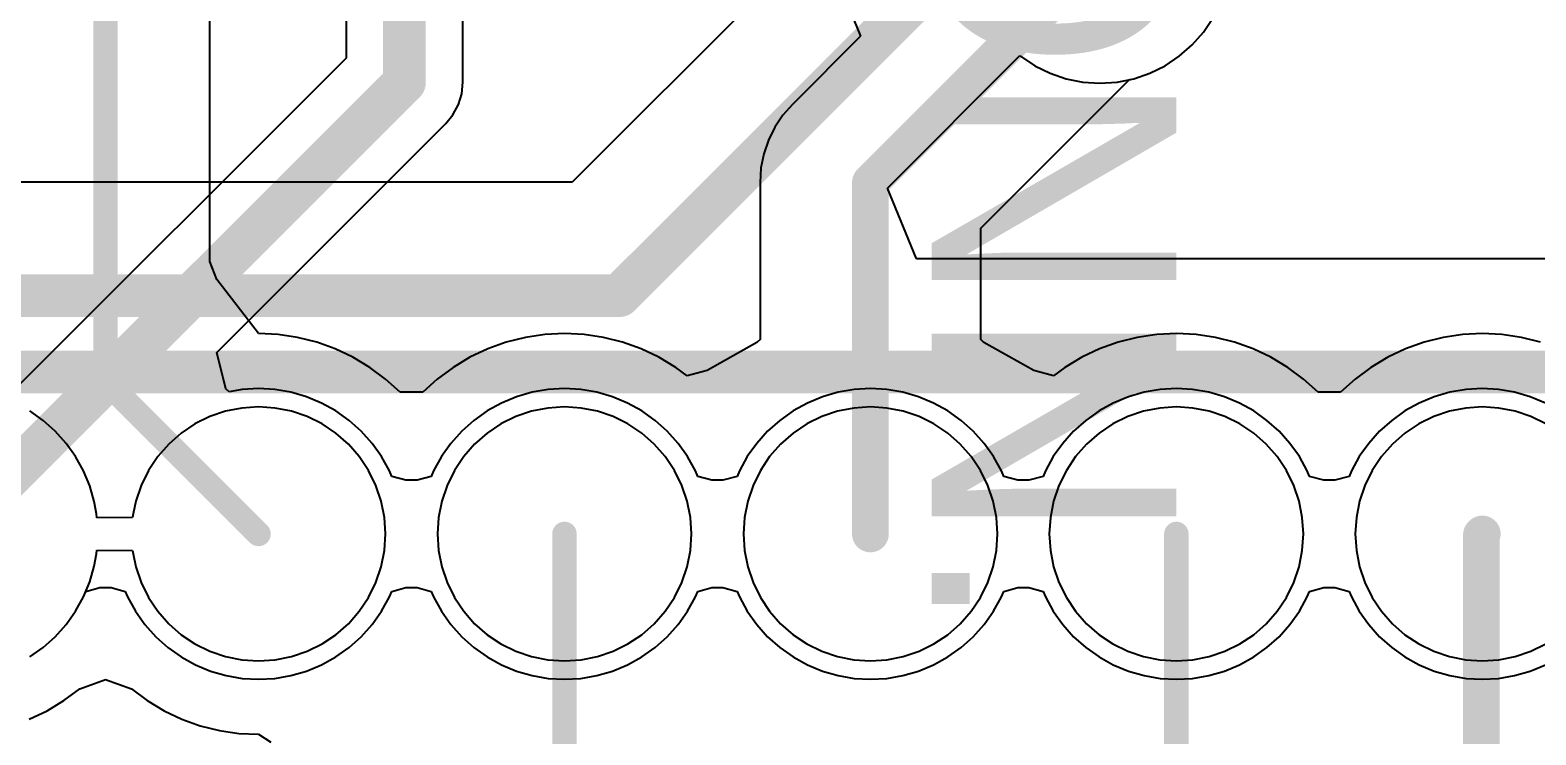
# Model space of a CAD drawing. Header units: millimetres. Extents: x 5.97 to 14.78, y 3.86 to 11.35.
# Drawn here: x 8.5503 to 9.0425, y 6.4143 to 6.6447 of the extents above; entities that cross this region are included whole.
import ezdxf

# ---------------------------------------------------------------- set-up
doc = ezdxf.new("R2010")
doc.units = ezdxf.units.MM
doc.header["$MEASUREMENT"] = 0
for name, color, linetype in [('BottomLayer', 5, 'Continuous'), ('MidLayer1', 16, 'Continuous'), ('MidLayer2', 76, 'Continuous'), ('TopLayer', 1, 'Continuous'), ('TopOverlay', 2, 'Continuous')]:
    doc.layers.add(name, color=color, linetype=linetype)

msp = doc.modelspace()

# ---------------------------------------------------------------- linework, layer by layer
at = {"layer": 'BottomLayer'}
for p, q in [((8.60907, 6.56906), (8.60907, 6.67253)), ((8.81224, 6.66589), (8.82181, 6.64279)), ((8.93383, 6.64407), (8.93692, 6.6487)), ((8.82181, 6.64279), (8.79949, 6.62047)), ((8.92597, 6.63621), (8.93016, 6.63988)), ((8.93016, 6.63988), (8.93383, 6.64407)), ((8.92133, 6.63311), (8.92597, 6.63621)), ((8.91106, 6.62886), (8.91634, 6.63065)), ((8.91634, 6.63065), (8.92133, 6.63311)), ((8.86108, 6.58002), (8.90964, 6.62858)), ((8.90964, 6.62858), (8.91106, 6.62886)), ((8.79949, 6.62047), (8.79638, 6.61692)), ((8.79638, 6.61692), (8.79376, 6.613)), ((8.79376, 6.613), (8.79167, 6.60877)), ((8.79167, 6.60877), (8.79015, 6.6043)), ((8.79015, 6.6043), (8.78923, 6.59967)), ((8.78923, 6.59967), (8.78892, 6.59496)), ((8.78892, 6.59496), (8.78892, 6.54355)), ((8.86108, 6.54355), (8.86108, 6.58002)), ((8.6114, 6.56322), (8.60907, 6.56906)), ((8.625, 6.54551), (8.6114, 6.56322)), ((8.63142, 6.5452), (8.625, 6.54551)), ((8.63778, 6.54425), (8.63142, 6.5452)), ((8.64402, 6.54269), (8.63778, 6.54425)), ((8.65007, 6.54053), (8.64402, 6.54269)), ((8.70598, 6.54269), (8.69993, 6.54053)), ((8.71222, 6.54425), (8.70598, 6.54269)), ((8.71858, 6.5452), (8.71222, 6.54425)), ((8.725, 6.54551), (8.71858, 6.5452)), ((8.73142, 6.5452), (8.725, 6.54551)), ((8.73778, 6.54425), (8.73142, 6.5452)), ((8.74402, 6.54269), (8.73778, 6.54425)), ((8.75007, 6.54053), (8.74402, 6.54269)), ((8.78793, 6.54258), (8.77163, 6.53347)), ((8.78892, 6.54355), (8.78793, 6.54258)), ((8.86207, 6.54258), (8.86108, 6.54355)), ((8.87837, 6.53347), (8.86207, 6.54258)), ((8.90598, 6.54269), (8.89993, 6.54053)), ((8.91222, 6.54425), (8.90598, 6.54269)), ((8.91858, 6.5452), (8.91222, 6.54425)), ((8.925, 6.54551), (8.91858, 6.5452)), ((8.93142, 6.5452), (8.925, 6.54551)), ((8.93778, 6.54425), (8.93142, 6.5452)), ((8.94402, 6.54269), (8.93778, 6.54425)), ((8.95007, 6.54053), (8.94402, 6.54269)), ((9.00598, 6.54269), (8.99993, 6.54053)), ((9.01222, 6.54425), (9.00598, 6.54269)), ((9.01858, 6.5452), (9.01222, 6.54425)), ((9.025, 6.54551), (9.01858, 6.5452)), ((9.03142, 6.5452), (9.025, 6.54551)), ((9.03778, 6.54425), (9.03142, 6.5452)), ((9.04402, 6.54269), (9.03778, 6.54425)), ((8.65588, 6.53778), (8.65007, 6.54053)), ((8.6614, 6.53447), (8.65588, 6.53778)), ((8.69412, 6.53778), (8.6886, 6.53447)), ((8.69993, 6.54053), (8.69412, 6.53778)), ((8.75588, 6.53778), (8.75007, 6.54053)), ((8.7614, 6.53447), (8.75588, 6.53778)), ((8.89412, 6.53778), (8.8886, 6.53447)), ((8.89993, 6.54053), (8.89412, 6.53778)), ((8.95588, 6.53778), (8.95007, 6.54053)), ((8.9614, 6.53447), (8.95588, 6.53778)), ((8.99412, 6.53778), (8.9886, 6.53447)), ((8.99993, 6.54053), (8.99412, 6.53778)), ((8.66656, 6.53064), (8.6614, 6.53447)), ((8.6886, 6.53447), (8.68344, 6.53064)), ((8.76516, 6.53168), (8.7614, 6.53447)), ((8.77163, 6.53347), (8.76516, 6.53168)), ((8.88484, 6.53168), (8.87837, 6.53347)), ((8.8886, 6.53447), (8.88484, 6.53168)), ((8.96656, 6.53064), (8.9614, 6.53447)), ((8.9886, 6.53447), (8.98344, 6.53064)), ((8.67132, 6.52632), (8.66656, 6.53064)), ((8.67868, 6.52632), (8.67132, 6.52632)), ((8.68344, 6.53064), (8.67868, 6.52632)), ((8.97132, 6.52632), (8.96656, 6.53064)), ((8.97868, 6.52632), (8.97132, 6.52632)), ((8.98344, 6.53064), (8.97868, 6.52632)), ((8.5614, 6.42553), (8.56656, 6.42936)), ((8.56656, 6.42936), (8.575, 6.43237)), ((8.575, 6.43237), (8.58344, 6.42936)), ((8.58344, 6.42936), (8.5886, 6.42553)), ((8.55588, 6.42222), (8.5614, 6.42553)), ((8.5886, 6.42553), (8.59412, 6.42222)), ((8.55007, 6.41947), (8.55588, 6.42222)), ((8.59412, 6.42222), (8.59993, 6.41947)), ((8.59993, 6.41947), (8.60598, 6.41731)), ((8.60598, 6.41731), (8.61222, 6.41575)), ((8.61222, 6.41575), (8.61858, 6.4148)), ((8.61858, 6.4148), (8.625, 6.41449)), ((8.625, 6.41449), (8.62905, 6.4119))]:
    msp.add_line(p, q, dxfattribs=at)
for points, const_width in [([(8.575, 6.53), (8.575, 6.69804)], 0.008), ([(8.825, 6.59496), (8.90004, 6.67)], 0.012), ([(8.825, 6.48), (8.825, 6.59496)], 0.012), ([(8.575, 6.53), (8.625, 6.48)], 0.008)]:
    msp.add_lwpolyline(points, dxfattribs=dict(at, const_width=const_width))
for points, const_width in [([(8.822, 6.59496, 1), (8.828, 6.59496, 1)], 0.006), ([(8.822, 6.59496, 1), (8.828, 6.59496, 1)], 0.006), ([(8.573, 6.53, 1), (8.577, 6.53, 1)], 0.004), ([(8.573, 6.53, 1), (8.577, 6.53, 1)], 0.004), ([(8.623, 6.48, 1), (8.627, 6.48, 1)], 0.004), ([(8.822, 6.48, 1), (8.828, 6.48, 1)], 0.006)]:
    msp.add_lwpolyline(points, format="xyb", close=True, dxfattribs=dict(at, const_width=const_width))
at = {"layer": 'MidLayer1'}
for p, q in [((8.61958, 6.52117), (8.61425, 6.52011)), ((8.625, 6.52152), (8.61958, 6.52117)), ((8.63042, 6.52117), (8.625, 6.52152)), ((8.63575, 6.52011), (8.63042, 6.52117)), ((8.71958, 6.52117), (8.71425, 6.52011)), ((8.725, 6.52152), (8.71958, 6.52117)), ((8.73042, 6.52117), (8.725, 6.52152)), ((8.73575, 6.52011), (8.73042, 6.52117)), ((8.81958, 6.52117), (8.81425, 6.52011)), ((8.825, 6.52152), (8.81958, 6.52117)), ((8.83042, 6.52117), (8.825, 6.52152)), ((8.83575, 6.52011), (8.83042, 6.52117)), ((8.91958, 6.52117), (8.91425, 6.52011)), ((8.925, 6.52152), (8.91958, 6.52117)), ((8.93042, 6.52117), (8.925, 6.52152)), ((8.93575, 6.52011), (8.93042, 6.52117)), ((9.01958, 6.52117), (9.01425, 6.52011)), ((9.025, 6.52152), (9.01958, 6.52117)), ((9.03042, 6.52117), (9.025, 6.52152)), ((9.03575, 6.52011), (9.03042, 6.52117)), ((8.55462, 6.51714), (8.55028, 6.52023)), ((8.55859, 6.51359), (8.55462, 6.51714)), ((8.60911, 6.51836), (8.60424, 6.51596)), ((8.61425, 6.52011), (8.60911, 6.51836)), ((8.64089, 6.51836), (8.63575, 6.52011)), ((8.64576, 6.51596), (8.64089, 6.51836)), ((8.70911, 6.51836), (8.70424, 6.51596)), ((8.71425, 6.52011), (8.70911, 6.51836)), ((8.74089, 6.51836), (8.73575, 6.52011)), ((8.74576, 6.51596), (8.74089, 6.51836)), ((8.80911, 6.51836), (8.80424, 6.51596)), ((8.81425, 6.52011), (8.80911, 6.51836)), ((8.84089, 6.51836), (8.83575, 6.52011)), ((8.84576, 6.51596), (8.84089, 6.51836)), ((8.90911, 6.51836), (8.90424, 6.51596)), ((8.91425, 6.52011), (8.90911, 6.51836)), ((8.94089, 6.51836), (8.93575, 6.52011)), ((8.94576, 6.51596), (8.94089, 6.51836)), ((9.00911, 6.51836), (9.00424, 6.51596)), ((9.01425, 6.52011), (9.00911, 6.51836)), ((9.04089, 6.51836), (9.03575, 6.52011)), ((9.04576, 6.51596), (9.04089, 6.51836)), ((8.56214, 6.50962), (8.55859, 6.51359)), ((8.59972, 6.51294), (8.59564, 6.50936)), ((8.60424, 6.51596), (8.59972, 6.51294)), ((8.65028, 6.51294), (8.64576, 6.51596)), ((8.65436, 6.50936), (8.65028, 6.51294)), ((8.69972, 6.51294), (8.69564, 6.50936)), ((8.70424, 6.51596), (8.69972, 6.51294)), ((8.75028, 6.51294), (8.74576, 6.51596)), ((8.75436, 6.50936), (8.75028, 6.51294)), ((8.79972, 6.51294), (8.79564, 6.50936)), ((8.80424, 6.51596), (8.79972, 6.51294)), ((8.85028, 6.51294), (8.84576, 6.51596)), ((8.85436, 6.50936), (8.85028, 6.51294)), ((8.89972, 6.51294), (8.89564, 6.50936)), ((8.90424, 6.51596), (8.89972, 6.51294)), ((8.95028, 6.51294), (8.94576, 6.51596)), ((8.95436, 6.50936), (8.95028, 6.51294)), ((8.99972, 6.51294), (8.99564, 6.50936)), ((9.00424, 6.51596), (8.99972, 6.51294)), ((8.56523, 6.50528), (8.56214, 6.50962)), ((8.59564, 6.50936), (8.59206, 6.50528)), ((8.65794, 6.50528), (8.65436, 6.50936)), ((8.69564, 6.50936), (8.69206, 6.50528)), ((8.75794, 6.50528), (8.75436, 6.50936)), ((8.79564, 6.50936), (8.79206, 6.50528)), ((8.85794, 6.50528), (8.85436, 6.50936)), ((8.89564, 6.50936), (8.89206, 6.50528)), ((8.95794, 6.50528), (8.95436, 6.50936)), ((8.99564, 6.50936), (8.99206, 6.50528)), ((8.5678, 6.50061), (8.56523, 6.50528)), ((8.59206, 6.50528), (8.58904, 6.50076)), ((8.66096, 6.50076), (8.65794, 6.50528)), ((8.69206, 6.50528), (8.68904, 6.50076)), ((8.76096, 6.50076), (8.75794, 6.50528)), ((8.79206, 6.50528), (8.78904, 6.50076)), ((8.86096, 6.50076), (8.85794, 6.50528)), ((8.89206, 6.50528), (8.88904, 6.50076)), ((8.96096, 6.50076), (8.95794, 6.50528)), ((8.99206, 6.50528), (8.98904, 6.50076)), ((8.56984, 6.49569), (8.5678, 6.50061)), ((8.58904, 6.50076), (8.58664, 6.49589)), ((8.66336, 6.49589), (8.66096, 6.50076)), ((8.68904, 6.50076), (8.68664, 6.49589)), ((8.76336, 6.49589), (8.76096, 6.50076)), ((8.78904, 6.50076), (8.78664, 6.49589)), ((8.86336, 6.49589), (8.86096, 6.50076)), ((8.88904, 6.50076), (8.88664, 6.49589)), ((8.96336, 6.49589), (8.96096, 6.50076)), ((8.98904, 6.50076), (8.98664, 6.49589)), ((8.57132, 6.49057), (8.56984, 6.49569)), ((8.58664, 6.49589), (8.58489, 6.49075)), ((8.66511, 6.49075), (8.66336, 6.49589)), ((8.68664, 6.49589), (8.68489, 6.49075)), ((8.76511, 6.49075), (8.76336, 6.49589)), ((8.78664, 6.49589), (8.78489, 6.49075)), ((8.86511, 6.49075), (8.86336, 6.49589)), ((8.88664, 6.49589), (8.88489, 6.49075)), ((8.96511, 6.49075), (8.96336, 6.49589)), ((8.98664, 6.49589), (8.98489, 6.49075)), ((8.572, 6.48655), (8.57132, 6.49057)), ((8.58489, 6.49075), (8.58405, 6.48653)), ((8.66617, 6.48542), (8.66511, 6.49075)), ((8.68489, 6.49075), (8.68383, 6.48542)), ((8.76617, 6.48542), (8.76511, 6.49075)), ((8.78489, 6.49075), (8.78383, 6.48542)), ((8.86617, 6.48542), (8.86511, 6.49075)), ((8.88489, 6.49075), (8.88383, 6.48542)), ((8.96617, 6.48542), (8.96511, 6.49075)), ((8.98489, 6.49075), (8.98383, 6.48542)), ((8.57221, 6.48532), (8.572, 6.48655)), ((8.58383, 6.48542), (8.57221, 6.48532)), ((8.58405, 6.48653), (8.58383, 6.48542)), ((8.66652, 6.48), (8.66617, 6.48542)), ((8.68383, 6.48542), (8.68348, 6.48)), ((8.76652, 6.48), (8.76617, 6.48542)), ((8.78383, 6.48542), (8.78348, 6.48)), ((8.86652, 6.48), (8.86617, 6.48542)), ((8.88383, 6.48542), (8.88348, 6.48)), ((8.96652, 6.48), (8.96617, 6.48542)), ((8.98383, 6.48542), (8.98348, 6.48)), ((8.66617, 6.47458), (8.66652, 6.48)), ((8.68348, 6.48), (8.68383, 6.47458)), ((8.76617, 6.47458), (8.76652, 6.48)), ((8.78348, 6.48), (8.78383, 6.47458)), ((8.86617, 6.47458), (8.86652, 6.48)), ((8.88348, 6.48), (8.88383, 6.47458)), ((8.96617, 6.47458), (8.96652, 6.48)), ((8.98348, 6.48), (8.98383, 6.47458)), ((8.57132, 6.46943), (8.572, 6.47345)), ((8.572, 6.47345), (8.57221, 6.47468)), ((8.57221, 6.47468), (8.58383, 6.47458)), ((8.58383, 6.47458), (8.58405, 6.47347)), ((8.58405, 6.47347), (8.58489, 6.46925)), ((8.66511, 6.46925), (8.66617, 6.47458)), ((8.68383, 6.47458), (8.68489, 6.46925)), ((8.76511, 6.46925), (8.76617, 6.47458)), ((8.78383, 6.47458), (8.78489, 6.46925)), ((8.86511, 6.46925), (8.86617, 6.47458)), ((8.88383, 6.47458), (8.88489, 6.46925)), ((8.96511, 6.46925), (8.96617, 6.47458)), ((8.98383, 6.47458), (8.98489, 6.46925)), ((8.56984, 6.46431), (8.57132, 6.46943)), ((8.58489, 6.46925), (8.58664, 6.46411)), ((8.66336, 6.46411), (8.66511, 6.46925)), ((8.68489, 6.46925), (8.68664, 6.46411)), ((8.76336, 6.46411), (8.76511, 6.46925)), ((8.78489, 6.46925), (8.78664, 6.46411)), ((8.86336, 6.46411), (8.86511, 6.46925)), ((8.88489, 6.46925), (8.88664, 6.46411)), ((8.96336, 6.46411), (8.96511, 6.46925)), ((8.98489, 6.46925), (8.98664, 6.46411)), ((8.5678, 6.45939), (8.56984, 6.46431)), ((8.58664, 6.46411), (8.58904, 6.45924)), ((8.66096, 6.45924), (8.66336, 6.46411)), ((8.68664, 6.46411), (8.68904, 6.45924)), ((8.76096, 6.45924), (8.76336, 6.46411)), ((8.78664, 6.46411), (8.78904, 6.45924)), ((8.86096, 6.45924), (8.86336, 6.46411)), ((8.88664, 6.46411), (8.88904, 6.45924)), ((8.96096, 6.45924), (8.96336, 6.46411)), ((8.98664, 6.46411), (8.98904, 6.45924)), ((8.56523, 6.45472), (8.5678, 6.45939)), ((8.58904, 6.45924), (8.59206, 6.45472)), ((8.65794, 6.45472), (8.66096, 6.45924)), ((8.68904, 6.45924), (8.69206, 6.45472)), ((8.75794, 6.45472), (8.76096, 6.45924)), ((8.78904, 6.45924), (8.79206, 6.45472)), ((8.85794, 6.45472), (8.86096, 6.45924)), ((8.88904, 6.45924), (8.89206, 6.45472)), ((8.95794, 6.45472), (8.96096, 6.45924)), ((8.98904, 6.45924), (8.99206, 6.45472)), ((8.56214, 6.45038), (8.56523, 6.45472)), ((8.59206, 6.45472), (8.59564, 6.45064)), ((8.65436, 6.45064), (8.65794, 6.45472)), ((8.69206, 6.45472), (8.69564, 6.45064)), ((8.75436, 6.45064), (8.75794, 6.45472)), ((8.79206, 6.45472), (8.79564, 6.45064)), ((8.85436, 6.45064), (8.85794, 6.45472)), ((8.89206, 6.45472), (8.89564, 6.45064)), ((8.95436, 6.45064), (8.95794, 6.45472)), ((8.99206, 6.45472), (8.99564, 6.45064)), ((8.55859, 6.44641), (8.56214, 6.45038)), ((8.59564, 6.45064), (8.59972, 6.44706)), ((8.65028, 6.44706), (8.65436, 6.45064)), ((8.69564, 6.45064), (8.69972, 6.44706)), ((8.75028, 6.44706), (8.75436, 6.45064)), ((8.79564, 6.45064), (8.79972, 6.44706)), ((8.85028, 6.44706), (8.85436, 6.45064)), ((8.89564, 6.45064), (8.89972, 6.44706)), ((8.95028, 6.44706), (8.95436, 6.45064)), ((8.99564, 6.45064), (8.99972, 6.44706)), ((8.55028, 6.43977), (8.55462, 6.44286)), ((8.55462, 6.44286), (8.55859, 6.44641)), ((8.59972, 6.44706), (8.60424, 6.44404)), ((8.60424, 6.44404), (8.60911, 6.44164)), ((8.64089, 6.44164), (8.64576, 6.44404)), ((8.64576, 6.44404), (8.65028, 6.44706)), ((8.69972, 6.44706), (8.70424, 6.44404)), ((8.70424, 6.44404), (8.70911, 6.44164)), ((8.74089, 6.44164), (8.74576, 6.44404)), ((8.74576, 6.44404), (8.75028, 6.44706)), ((8.79972, 6.44706), (8.80424, 6.44404)), ((8.80424, 6.44404), (8.80911, 6.44164)), ((8.84089, 6.44164), (8.84576, 6.44404)), ((8.84576, 6.44404), (8.85028, 6.44706)), ((8.89972, 6.44706), (8.90424, 6.44404)), ((8.90424, 6.44404), (8.90911, 6.44164)), ((8.94089, 6.44164), (8.94576, 6.44404)), ((8.94576, 6.44404), (8.95028, 6.44706)), ((8.99972, 6.44706), (9.00424, 6.44404)), ((9.00424, 6.44404), (9.00911, 6.44164)), ((9.04089, 6.44164), (9.04576, 6.44404)), ((8.60911, 6.44164), (8.61425, 6.43989)), ((8.61425, 6.43989), (8.61958, 6.43883)), ((8.61958, 6.43883), (8.625, 6.43848)), ((8.625, 6.43848), (8.63042, 6.43883)), ((8.63042, 6.43883), (8.63575, 6.43989)), ((8.63575, 6.43989), (8.64089, 6.44164)), ((8.70911, 6.44164), (8.71425, 6.43989)), ((8.71425, 6.43989), (8.71958, 6.43883)), ((8.71958, 6.43883), (8.725, 6.43848)), ((8.725, 6.43848), (8.73042, 6.43883)), ((8.73042, 6.43883), (8.73575, 6.43989)), ((8.73575, 6.43989), (8.74089, 6.44164)), ((8.80911, 6.44164), (8.81425, 6.43989)), ((8.81425, 6.43989), (8.81958, 6.43883)), ((8.81958, 6.43883), (8.825, 6.43848)), ((8.825, 6.43848), (8.83042, 6.43883)), ((8.83042, 6.43883), (8.83575, 6.43989)), ((8.83575, 6.43989), (8.84089, 6.44164)), ((8.90911, 6.44164), (8.91425, 6.43989)), ((8.91425, 6.43989), (8.91958, 6.43883)), ((8.91958, 6.43883), (8.925, 6.43848)), ((8.925, 6.43848), (8.93042, 6.43883)), ((8.93042, 6.43883), (8.93575, 6.43989)), ((8.93575, 6.43989), (8.94089, 6.44164)), ((9.00911, 6.44164), (9.01425, 6.43989)), ((9.01425, 6.43989), (9.01958, 6.43883)), ((9.01958, 6.43883), (9.025, 6.43848)), ((9.025, 6.43848), (9.03042, 6.43883)), ((9.03042, 6.43883), (9.03575, 6.43989)), ((9.03575, 6.43989), (9.04089, 6.44164))]:
    msp.add_line(p, q, dxfattribs=at)
at = {"layer": 'MidLayer2'}
for p, q in [((8.6536, 6.77269), (8.6536, 6.6356)), ((8.69178, 6.62769), (8.69178, 6.76478)), ((8.6536, 6.6356), (8.54221, 6.52421)), ((8.69141, 6.62396), (8.69178, 6.62769)), ((8.68856, 6.61708), (8.69033, 6.62038)), ((8.69033, 6.62038), (8.69141, 6.62396)), ((8.68619, 6.61419), (8.68856, 6.61708)), ((8.61135, 6.53935), (8.68619, 6.61419)), ((8.61437, 6.52742), (8.61135, 6.53935)), ((8.61546, 6.52649), (8.61437, 6.52742)), ((8.61968, 6.52721), (8.61546, 6.52649)), ((8.625, 6.52751), (8.61968, 6.52721)), ((8.63032, 6.52721), (8.625, 6.52751)), ((8.63557, 6.52632), (8.63032, 6.52721)), ((8.64069, 6.52484), (8.63557, 6.52632)), ((8.71443, 6.52632), (8.70931, 6.52484)), ((8.71968, 6.52721), (8.71443, 6.52632)), ((8.725, 6.52751), (8.71968, 6.52721)), ((8.73032, 6.52721), (8.725, 6.52751)), ((8.73557, 6.52632), (8.73032, 6.52721)), ((8.74069, 6.52484), (8.73557, 6.52632)), ((8.81443, 6.52632), (8.80931, 6.52484)), ((8.81968, 6.52721), (8.81443, 6.52632)), ((8.825, 6.52751), (8.81968, 6.52721)), ((8.83032, 6.52721), (8.825, 6.52751)), ((8.83557, 6.52632), (8.83032, 6.52721)), ((8.84069, 6.52484), (8.83557, 6.52632)), ((8.91443, 6.52632), (8.90931, 6.52484)), ((8.91968, 6.52721), (8.91443, 6.52632)), ((8.925, 6.52751), (8.91968, 6.52721)), ((8.93032, 6.52721), (8.925, 6.52751)), ((8.93557, 6.52632), (8.93032, 6.52721)), ((8.94069, 6.52484), (8.93557, 6.52632)), ((9.01443, 6.52632), (9.00931, 6.52484)), ((9.01968, 6.52721), (9.01443, 6.52632)), ((9.025, 6.52751), (9.01968, 6.52721)), ((9.03032, 6.52721), (9.025, 6.52751)), ((9.03557, 6.52632), (9.03032, 6.52721)), ((9.04069, 6.52484), (9.03557, 6.52632)), ((8.64561, 6.5228), (8.64069, 6.52484)), ((8.65028, 6.52023), (8.64561, 6.5228)), ((8.70439, 6.5228), (8.69972, 6.52023)), ((8.70931, 6.52484), (8.70439, 6.5228)), ((8.74561, 6.5228), (8.74069, 6.52484)), ((8.75028, 6.52023), (8.74561, 6.5228)), ((8.80439, 6.5228), (8.79972, 6.52023)), ((8.80931, 6.52484), (8.80439, 6.5228)), ((8.84561, 6.5228), (8.84069, 6.52484)), ((8.85028, 6.52023), (8.84561, 6.5228)), ((8.90439, 6.5228), (8.89972, 6.52023)), ((8.90931, 6.52484), (8.90439, 6.5228)), ((8.94561, 6.5228), (8.94069, 6.52484)), ((8.95028, 6.52023), (8.94561, 6.5228)), ((9.00439, 6.5228), (8.99972, 6.52023)), ((9.00931, 6.52484), (9.00439, 6.5228)), ((9.04561, 6.5228), (9.04069, 6.52484)), ((8.65462, 6.51714), (8.65028, 6.52023)), ((8.65859, 6.51359), (8.65462, 6.51714)), ((8.69538, 6.51714), (8.69141, 6.51359)), ((8.69972, 6.52023), (8.69538, 6.51714)), ((8.75462, 6.51714), (8.75028, 6.52023)), ((8.75859, 6.51359), (8.75462, 6.51714)), ((8.79538, 6.51714), (8.79141, 6.51359)), ((8.79972, 6.52023), (8.79538, 6.51714)), ((8.85462, 6.51714), (8.85028, 6.52023)), ((8.85859, 6.51359), (8.85462, 6.51714)), ((8.89538, 6.51714), (8.89141, 6.51359)), ((8.89972, 6.52023), (8.89538, 6.51714)), ((8.95462, 6.51714), (8.95028, 6.52023)), ((8.95859, 6.51359), (8.95462, 6.51714)), ((8.99538, 6.51714), (8.99141, 6.51359)), ((8.99972, 6.52023), (8.99538, 6.51714)), ((8.66214, 6.50962), (8.65859, 6.51359)), ((8.69141, 6.51359), (8.68786, 6.50962)), ((8.76214, 6.50962), (8.75859, 6.51359)), ((8.79141, 6.51359), (8.78786, 6.50962)), ((8.86214, 6.50962), (8.85859, 6.51359)), ((8.89141, 6.51359), (8.88786, 6.50962)), ((8.96214, 6.50962), (8.95859, 6.51359)), ((8.99141, 6.51359), (8.98786, 6.50962)), ((8.66523, 6.50528), (8.66214, 6.50962)), ((8.68786, 6.50962), (8.68477, 6.50528)), ((8.76523, 6.50528), (8.76214, 6.50962)), ((8.78786, 6.50962), (8.78477, 6.50528)), ((8.86523, 6.50528), (8.86214, 6.50962)), ((8.88786, 6.50962), (8.88477, 6.50528)), ((8.96523, 6.50528), (8.96214, 6.50962)), ((8.98786, 6.50962), (8.98477, 6.50528)), ((8.6678, 6.50061), (8.66523, 6.50528)), ((8.68477, 6.50528), (8.6822, 6.50061)), ((8.7678, 6.50061), (8.76523, 6.50528)), ((8.78477, 6.50528), (8.7822, 6.50061)), ((8.8678, 6.50061), (8.86523, 6.50528)), ((8.88477, 6.50528), (8.8822, 6.50061)), ((8.9678, 6.50061), (8.96523, 6.50528)), ((8.98477, 6.50528), (8.9822, 6.50061)), ((8.66856, 6.49878), (8.6678, 6.50061)), ((8.67319, 6.49755), (8.66856, 6.49878)), ((8.67681, 6.49755), (8.67319, 6.49755)), ((8.68144, 6.49878), (8.67681, 6.49755)), ((8.6822, 6.50061), (8.68144, 6.49878)), ((8.76856, 6.49878), (8.7678, 6.50061)), ((8.77319, 6.49755), (8.76856, 6.49878)), ((8.77681, 6.49755), (8.77319, 6.49755)), ((8.78144, 6.49878), (8.77681, 6.49755)), ((8.7822, 6.50061), (8.78144, 6.49878)), ((8.86856, 6.49878), (8.8678, 6.50061)), ((8.87319, 6.49755), (8.86856, 6.49878)), ((8.87681, 6.49755), (8.87319, 6.49755)), ((8.88144, 6.49878), (8.87681, 6.49755)), ((8.8822, 6.50061), (8.88144, 6.49878)), ((8.96856, 6.49878), (8.9678, 6.50061)), ((8.97319, 6.49755), (8.96856, 6.49878)), ((8.97681, 6.49755), (8.97319, 6.49755)), ((8.98144, 6.49878), (8.97681, 6.49755)), ((8.9822, 6.50061), (8.98144, 6.49878)), ((8.56856, 6.46122), (8.57319, 6.46245)), ((8.57319, 6.46245), (8.57681, 6.46245)), ((8.57681, 6.46245), (8.58144, 6.46122)), ((8.66856, 6.46122), (8.67319, 6.46245)), ((8.67319, 6.46245), (8.67681, 6.46245)), ((8.67681, 6.46245), (8.68144, 6.46122)), ((8.76856, 6.46122), (8.77319, 6.46245)), ((8.77319, 6.46245), (8.77681, 6.46245)), ((8.77681, 6.46245), (8.78144, 6.46122)), ((8.86856, 6.46122), (8.87319, 6.46245)), ((8.87319, 6.46245), (8.87681, 6.46245)), ((8.87681, 6.46245), (8.88144, 6.46122)), ((8.96856, 6.46122), (8.97319, 6.46245)), ((8.97319, 6.46245), (8.97681, 6.46245)), ((8.97681, 6.46245), (8.98144, 6.46122)), ((8.56523, 6.45472), (8.5678, 6.45939)), ((8.5678, 6.45939), (8.56856, 6.46122)), ((8.58144, 6.46122), (8.5822, 6.45939)), ((8.5822, 6.45939), (8.58477, 6.45472)), ((8.66523, 6.45472), (8.6678, 6.45939)), ((8.6678, 6.45939), (8.66856, 6.46122)), ((8.68144, 6.46122), (8.6822, 6.45939)), ((8.6822, 6.45939), (8.68477, 6.45472)), ((8.76523, 6.45472), (8.7678, 6.45939)), ((8.7678, 6.45939), (8.76856, 6.46122)), ((8.78144, 6.46122), (8.7822, 6.45939)), ((8.7822, 6.45939), (8.78477, 6.45472)), ((8.86523, 6.45472), (8.8678, 6.45939)), ((8.8678, 6.45939), (8.86856, 6.46122)), ((8.88144, 6.46122), (8.8822, 6.45939)), ((8.8822, 6.45939), (8.88477, 6.45472)), ((8.96523, 6.45472), (8.9678, 6.45939)), ((8.9678, 6.45939), (8.96856, 6.46122)), ((8.98144, 6.46122), (8.9822, 6.45939)), ((8.9822, 6.45939), (8.98477, 6.45472)), ((8.56214, 6.45038), (8.56523, 6.45472)), ((8.58477, 6.45472), (8.58786, 6.45038)), ((8.66214, 6.45038), (8.66523, 6.45472)), ((8.68477, 6.45472), (8.68786, 6.45038)), ((8.76214, 6.45038), (8.76523, 6.45472)), ((8.78477, 6.45472), (8.78786, 6.45038)), ((8.86214, 6.45038), (8.86523, 6.45472)), ((8.88477, 6.45472), (8.88786, 6.45038)), ((8.96214, 6.45038), (8.96523, 6.45472)), ((8.98477, 6.45472), (8.98786, 6.45038)), ((8.55859, 6.44641), (8.56214, 6.45038)), ((8.58786, 6.45038), (8.59141, 6.44641)), ((8.65859, 6.44641), (8.66214, 6.45038)), ((8.68786, 6.45038), (8.69141, 6.44641)), ((8.75859, 6.44641), (8.76214, 6.45038)), ((8.78786, 6.45038), (8.79141, 6.44641)), ((8.85859, 6.44641), (8.86214, 6.45038)), ((8.88786, 6.45038), (8.89141, 6.44641)), ((8.95859, 6.44641), (8.96214, 6.45038)), ((8.98786, 6.45038), (8.99141, 6.44641)), ((8.55028, 6.43977), (8.55462, 6.44286)), ((8.55462, 6.44286), (8.55859, 6.44641)), ((8.59141, 6.44641), (8.59538, 6.44286)), ((8.59538, 6.44286), (8.59972, 6.43977)), ((8.65028, 6.43977), (8.65462, 6.44286)), ((8.65462, 6.44286), (8.65859, 6.44641)), ((8.69141, 6.44641), (8.69538, 6.44286)), ((8.69538, 6.44286), (8.69972, 6.43977)), ((8.75028, 6.43977), (8.75462, 6.44286)), ((8.75462, 6.44286), (8.75859, 6.44641)), ((8.79141, 6.44641), (8.79538, 6.44286)), ((8.79538, 6.44286), (8.79972, 6.43977)), ((8.85028, 6.43977), (8.85462, 6.44286)), ((8.85462, 6.44286), (8.85859, 6.44641)), ((8.89141, 6.44641), (8.89538, 6.44286)), ((8.89538, 6.44286), (8.89972, 6.43977)), ((8.95028, 6.43977), (8.95462, 6.44286)), ((8.95462, 6.44286), (8.95859, 6.44641)), ((8.99141, 6.44641), (8.99538, 6.44286)), ((8.99538, 6.44286), (8.99972, 6.43977)), ((8.59972, 6.43977), (8.60439, 6.4372)), ((8.64561, 6.4372), (8.65028, 6.43977)), ((8.69972, 6.43977), (8.70439, 6.4372)), ((8.74561, 6.4372), (8.75028, 6.43977)), ((8.79972, 6.43977), (8.80439, 6.4372)), ((8.84561, 6.4372), (8.85028, 6.43977)), ((8.89972, 6.43977), (8.90439, 6.4372)), ((8.94561, 6.4372), (8.95028, 6.43977)), ((8.99972, 6.43977), (9.00439, 6.4372)), ((8.60439, 6.4372), (8.60931, 6.43516)), ((8.60931, 6.43516), (8.61443, 6.43368)), ((8.61443, 6.43368), (8.61968, 6.43279)), ((8.61968, 6.43279), (8.625, 6.43249)), ((8.625, 6.43249), (8.63032, 6.43279)), ((8.63032, 6.43279), (8.63557, 6.43368)), ((8.63557, 6.43368), (8.64069, 6.43516)), ((8.64069, 6.43516), (8.64561, 6.4372)), ((8.70439, 6.4372), (8.70931, 6.43516)), ((8.70931, 6.43516), (8.71443, 6.43368)), ((8.71443, 6.43368), (8.71968, 6.43279)), ((8.71968, 6.43279), (8.725, 6.43249)), ((8.725, 6.43249), (8.73032, 6.43279)), ((8.73032, 6.43279), (8.73557, 6.43368)), ((8.73557, 6.43368), (8.74069, 6.43516)), ((8.74069, 6.43516), (8.74561, 6.4372)), ((8.80439, 6.4372), (8.80931, 6.43516)), ((8.80931, 6.43516), (8.81443, 6.43368)), ((8.81443, 6.43368), (8.81968, 6.43279)), ((8.81968, 6.43279), (8.825, 6.43249)), ((8.825, 6.43249), (8.83032, 6.43279)), ((8.83032, 6.43279), (8.83557, 6.43368)), ((8.83557, 6.43368), (8.84069, 6.43516)), ((8.84069, 6.43516), (8.84561, 6.4372)), ((8.90439, 6.4372), (8.90931, 6.43516)), ((8.90931, 6.43516), (8.91443, 6.43368)), ((8.91443, 6.43368), (8.91968, 6.43279)), ((8.91968, 6.43279), (8.925, 6.43249)), ((8.925, 6.43249), (8.93032, 6.43279)), ((8.93032, 6.43279), (8.93557, 6.43368)), ((8.93557, 6.43368), (8.94069, 6.43516)), ((8.94069, 6.43516), (8.94561, 6.4372)), ((9.00439, 6.4372), (9.00931, 6.43516)), ((9.00931, 6.43516), (9.01443, 6.43368)), ((9.01443, 6.43368), (9.01968, 6.43279)), ((9.01968, 6.43279), (9.025, 6.43249)), ((9.025, 6.43249), (9.03032, 6.43279)), ((9.03032, 6.43279), (9.03557, 6.43368)), ((9.03557, 6.43368), (9.04069, 6.43516)), ((9.04069, 6.43516), (9.04561, 6.4372))]:
    msp.add_line(p, q, dxfattribs=at)
at = {"layer": 'MidLayer2', "const_width": 0.014}
for points in [[(8.67269, 6.62769), (8.67269, 6.77269)], [(8.525, 6.48), (8.67269, 6.62769)]]:
    msp.add_lwpolyline(points, dxfattribs=at)
at = {"layer": 'MidLayer2', "const_width": 0.007}
msp.add_lwpolyline([(8.66919, 6.62769, 1), (8.67619, 6.62769, 1)], format="xyb", close=True, dxfattribs=at)
msp.add_lwpolyline([(8.66919, 6.62769, 1), (8.67619, 6.62769, 1)], format="xyb", close=True, dxfattribs=at)
at = {"layer": 'TopLayer'}
for p, q in [((8.86982, 6.73725), (8.72757, 6.59501)), ((8.93383, 6.64407), (8.93692, 6.6487)), ((8.92597, 6.63621), (8.93016, 6.63988)), ((8.93016, 6.63988), (8.93383, 6.64407)), ((8.83055, 6.59311), (8.87386, 6.63643)), ((8.87386, 6.63643), (8.87411, 6.63621)), ((8.87411, 6.63621), (8.87874, 6.63311)), ((8.92133, 6.63311), (8.92597, 6.63621)), ((8.87874, 6.63311), (8.88374, 6.63065)), ((8.88374, 6.63065), (8.88902, 6.62886)), ((8.91106, 6.62886), (8.91634, 6.63065)), ((8.91634, 6.63065), (8.92133, 6.63311)), ((8.88902, 6.62886), (8.89448, 6.62777)), ((8.89448, 6.62777), (8.90004, 6.62741)), ((8.90004, 6.62741), (8.9056, 6.62777)), ((8.9056, 6.62777), (8.91106, 6.62886)), ((8.72757, 6.59501), (8.40293, 6.59501)), ((8.84011, 6.57001), (8.83055, 6.59311)), ((9.13288, 6.57001), (8.84011, 6.57001))]:
    msp.add_line(p, q, dxfattribs=at)
for points, const_width in [([(8.74293, 6.55793), (8.90689, 6.72189)], 0.014), ([(8.40293, 6.55793), (8.74293, 6.55793)], 0.014), ([(8.47793, 6.53293), (9.14823, 6.53293)], 0.014), ([(8.725, 6.41011), (8.725, 6.48)], 0.008), ([(8.925, 6.23274), (8.925, 6.48)], 0.008), ([(9.02471, 6.47971), (9.025, 6.48)], 0.012), ([(9.02471, 6.339), (9.02471, 6.47971)], 0.012)]:
    msp.add_lwpolyline(points, dxfattribs=dict(at, const_width=const_width))
for points, const_width in [([(8.73943, 6.55793, 1), (8.74643, 6.55793, 1)], 0.007), ([(8.73943, 6.55793, 1), (8.74643, 6.55793, 1)], 0.007), ([(8.723, 6.48, 1), (8.727, 6.48, 1)], 0.004), ([(8.923, 6.48, 1), (8.927, 6.48, 1)], 0.004), ([(9.02171, 6.47971, 1), (9.02771, 6.47971, 1)], 0.006), ([(9.02171, 6.47971, 1), (9.02771, 6.47971, 1)], 0.006), ([(9.022, 6.48, 1), (9.028, 6.48, 1)], 0.006)]:
    msp.add_lwpolyline(points, format="xyb", close=True, dxfattribs=dict(at, const_width=const_width))

# ---------------------------------------------------------------- texts
at = {"layer": 'TopOverlay'}
msp.add_text('RADIO CONN.', height=0.08, rotation=-90, dxfattribs=at).set_placement((8.845, 7.16056))

doc.saveas('drawing.dxf')
